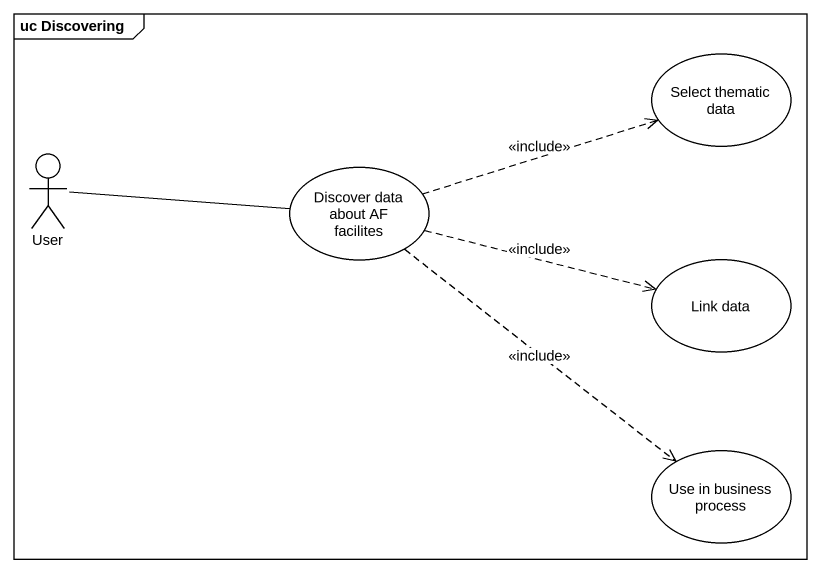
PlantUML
@startuml
mainframe uc Discovering
usecase "Select thematic data" as Select_thematic_data
actor User
usecase "Discover data about AF facilites" as Discover_data_about_AF
usecase "Link data" as Link_data
usecase "Use in business process" as Use_in_business_process
User -right- Discover_data_about_AF
Discover_data_about_AF .right.> Select_thematic_data : <<include>>
Discover_data_about_AF .right.> Link_data : <<include>>
Discover_data_about_AF ..> Use_in_business_process : <<include>>
@enduml
